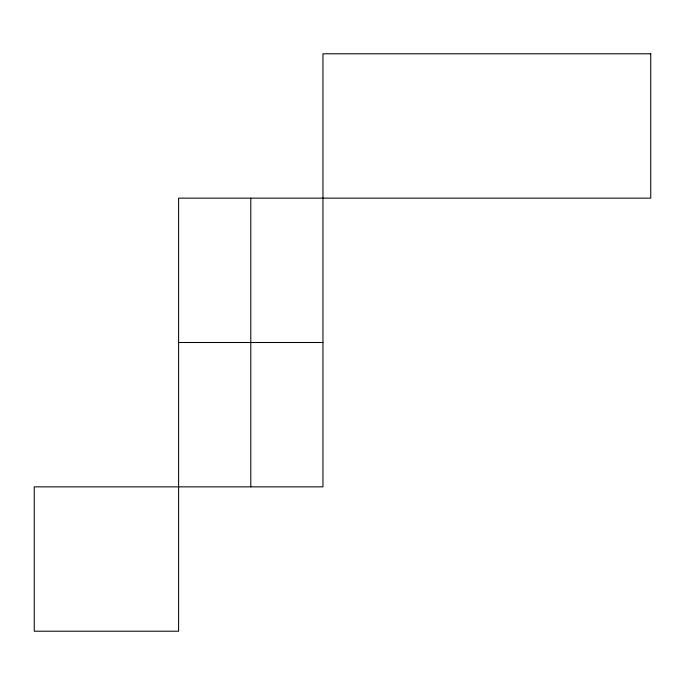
<?xml version="1.0" encoding="UTF-8"?>
<svg xmlns="http://www.w3.org/2000/svg" width="685" height="685" viewBox="0 0 685 685"><rect width="100%" height="100%" fill="white"/><g stroke="black" fill="none" stroke-linecap="round" stroke-linejoin="round"><path stroke-width="1.03" d="M178.605 342.5L322.96 342.5M250.787 198.145L250.787 486.855M650.75 53.79L322.96 53.79L322.96 486.855L34.25 486.855L34.25 631.21L178.605 631.21L178.605 198.145L650.75 198.145L650.75 53.79"/></g></svg>
